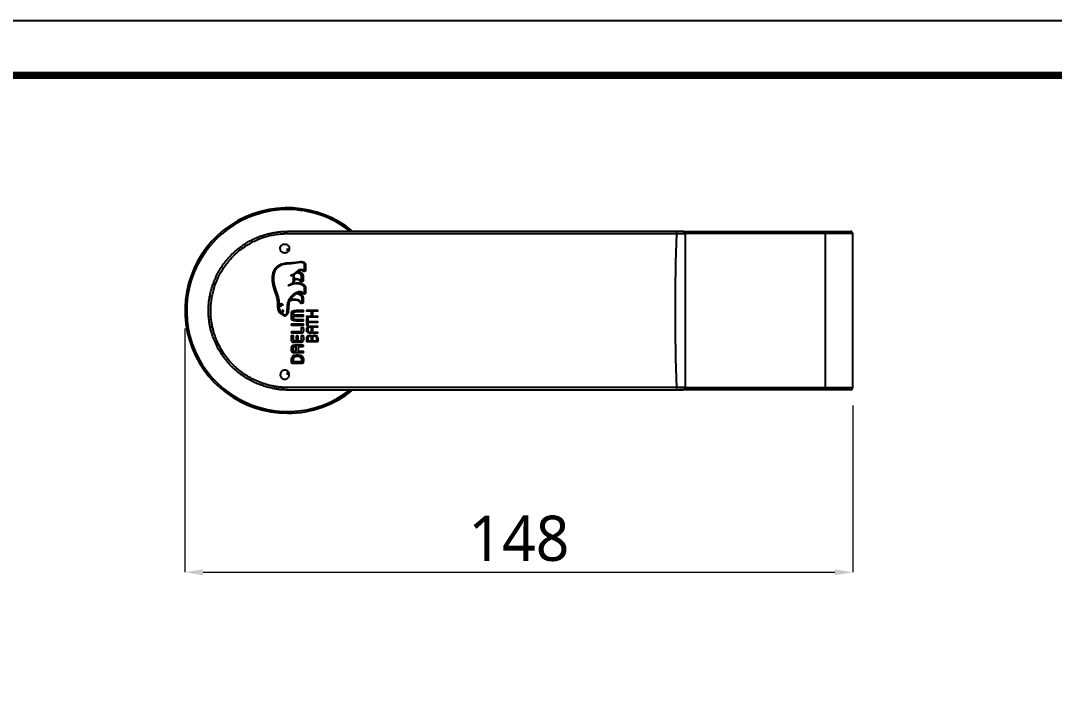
# Model space of a CAD drawing. Extents: x 77 to 788, y 36 to 557.
# Drawn here: x 194.9 to 423.5, y 408.8 to 557.3 of the extents above; entities that cross this region are included whole.
import ezdxf

# ---------------------------------------------------------------- set-up
doc = ezdxf.new("R2010")
doc.units = 0
doc.header["$LTSCALE"] = 10
doc.header["$MEASUREMENT"] = 0
doc.header["$PDMODE"] = 3
doc.header["$PDSIZE"] = -10
doc.layers.get('0').update_dxf_attribs({"linetype": 'CONTINUOUS'})
doc.layers.get('DEFPOINTS').update_dxf_attribs({"linetype": 'CONTINUOUS'})
doc.layers.add('DEF_LAYER_ASSEM_MEMBER', color=7, linetype='CONTINUOUS')
doc.layers.add('DEF_LAYER_SYMBOL', color=7, linetype='CONTINUOUS')
doc.styles.add('Daelim Dimension', font='NanumGothic.ttf')
doc.dimstyles.new('DEFAULT', dxfattribs={"dimscale": 2, "dimtxt": 2, "dimasz": 2, "dimexe": 0, "dimexo": 2, "dimgap": 1, "dimtad": 1, "dimdec": 0, "dimzin": 9, "dimdsep": 46, "dimtxsty": 'Daelim Dimension', "dimcen": 0.5, "dimclrd": 5, "dimclre": 5, "dimclrt": 256, "dimadec": 1, "dimazin": 0, "dimtfac": 1, "dimtdec": 0, "dimtix": 1, "dimtmove": 0, "dimatfit": 3, "dimfxl": 0, "dimtolj": 1, "dimtzin": 1, "dimlwd": 9, "dimlwe": 9, "dimarcsym": 0})

# ---------------------------------------------------------------- blocks, each defined once
blk = doc.blocks.new('SYMBOL_0_BL26', base_point=(114.7, 356.39))
at = {"layer": 'DEF_LAYER_SYMBOL', "color": 7, "linetype": 'Continuous'}
for points, knots in [([(115.9, 367.65), (115.9, 367.65), (114.31, 367.47), (114.31, 367.47), (113.85, 367.4), (113.6, 367.39), (113.36, 367.38), (113.36, 367.38), (112.73, 367.34), (112.73, 367.34), (111.88, 367.24), (111.19, 366.96), (110.68, 366.51), (109.59, 365.54), (109.58, 364.02), (109.76, 362.91), (109.87, 362.24), (110.09, 361.59), (110.31, 360.96), (110.49, 360.44), (110.67, 359.9), (110.79, 359.35), (110.87, 358.97), (110.87, 358.5), (110.87, 358.08), (110.87, 358.08), (110.88, 357.68), (110.88, 357.68), (110.9, 356.89), (111.17, 356.35), (111.69, 356.08), (111.69, 356.08), (111.71, 356.07), (111.71, 356.07), (111.79, 356.03), (111.85, 355.97), (111.92, 355.9), (111.99, 355.83), (112.06, 355.76), (112.15, 355.7), (112.33, 355.6), (112.51, 355.59), (112.67, 355.68), (112.99, 355.85), (113.16, 356.32), (113.18, 356.61), (113.18, 356.61), (113.21, 357.03), (113.21, 357.03), (113.23, 357.48), (113.26, 358.04), (113.32, 358.37), (113.36, 358.58), (113.43, 358.78), (113.51, 358.97), (113.53, 358.98), (114.15, 359.15), (114.82, 359.12), (115.44, 359.08), (115.66, 358.82), (115.81, 358.62), (115.82, 358.62), (115.97, 358.43), (116.15, 358.41), (116.25, 358.4), (116.34, 358.43), (116.4, 358.49), (116.47, 358.56), (116.5, 358.65), (116.5, 358.78), (116.5, 358.78), (116.5, 359.64), (116.5, 359.64), (116.5, 360.33), (115.69, 360.63), (115.12, 360.71), (115.53, 360.91), (115.99, 360.91), (116.28, 360.64), (116.28, 360.64), (116.49, 360.42), (116.69, 360.44), (116.91, 360.46), (116.99, 360.64), (116.99, 360.78), (116.99, 360.78), (116.99, 362), (116.99, 362), (116.99, 362.22), (116.89, 362.39), (116.71, 362.5), (115.89, 362.99), (115.08, 363.02), (114.46, 362.91), (114.49, 363.06), (114.53, 363.31), (114.56, 363.61), (114.65, 363.63), (114.84, 363.66), (114.84, 363.66), (114.91, 363.67), (114.98, 363.67), (115.04, 363.67), (115.51, 363.67), (115.72, 363.46), (115.83, 363.34), (115.83, 363.34), (115.99, 363.18), (116.13, 363.16), (116.13, 363.16), (116.27, 363.13), (116.4, 363.25), (116.47, 363.32), (116.5, 363.42), (116.5, 363.57), (116.5, 363.57), (116.5, 364.51), (116.5, 364.51), (116.5, 365.12), (115.76, 365.3), (115.38, 365.36), (115.51, 365.47), (115.68, 365.59), (115.83, 365.66), (115.94, 365.71), (116.05, 365.72), (116.17, 365.69), (116.37, 365.63), (116.51, 365.37), (116.75, 365.43), (116.93, 365.47), (116.99, 365.62), (116.99, 365.78), (116.99, 365.78), (116.99, 366.99), (116.99, 366.99), (116.99, 367), (116.99, 367.25), (116.79, 367.44), (116.59, 367.62), (116.3, 367.69), (115.9, 367.65)], [0, 0, 0, 0, 1, 1, 1, 2, 2, 2, 3, 3, 3, 4, 4, 4, 5, 5, 5, 6, 6, 6, 7, 7, 7, 8, 8, 8, 9, 9, 9, 10, 10, 10, 11, 11, 11, 12, 12, 12, 13, 13, 13, 14, 14, 14, 15, 15, 15, 16, 16, 16, 17, 17, 17, 18, 18, 18, 19, 19, 19, 20, 20, 20, 21, 21, 21, 22, 22, 22, 23, 23, 23, 24, 24, 24, 25, 25, 25, 26, 26, 26, 27, 27, 27, 28, 28, 28, 29, 29, 29, 30, 30, 30, 31, 31, 31, 32, 32, 32, 33, 33, 33, 34, 34, 34, 35, 35, 35, 36, 36, 36, 37, 37, 37, 38, 38, 38, 39, 39, 39, 40, 40, 40, 41, 41, 41, 42, 42, 42, 43, 43, 43, 44, 44, 44, 45, 45, 45, 46, 46, 46, 47, 47, 47, 47]), ([(116.63, 367.27), (116.76, 367.15), (116.76, 367), (116.76, 367), (116.76, 367), (116.76, 365.8), (116.76, 365.8), (116.76, 365.73), (116.73, 365.67), (116.64, 365.67), (116.52, 365.67), (116.42, 365.84), (116.26, 365.89), (116.08, 365.96), (115.9, 365.95), (115.73, 365.88), (115.43, 365.74), (115.2, 365.52), (114.97, 365.32), (114.64, 365.03), (114.33, 364.72), (113.89, 364.7), (113.82, 364.69), (113.76, 364.67), (113.76, 364.6), (113.77, 364.54), (113.82, 364.5), (113.9, 364.5), (114.08, 364.51), (114.23, 364.56), (114.37, 364.62), (114.4, 363.83), (114.25, 363.04), (114.21, 362.86), (113.65, 362.72), (113.28, 362.49), (113.28, 362.49), (113.22, 362.46), (113.2, 362.4), (113.23, 362.35), (113.26, 362.31), (113.32, 362.3), (113.38, 362.33), (113.39, 362.34), (114.98, 363.27), (116.59, 362.3), (116.71, 362.23), (116.76, 362.13), (116.76, 362), (116.76, 362), (116.76, 360.79), (116.76, 360.79), (116.76, 360.74), (116.73, 360.66), (116.64, 360.66), (116.56, 360.66), (116.43, 360.78), (116.43, 360.78), (115.89, 361.27), (115.04, 361.02), (114.48, 360.55), (113.94, 360.1), (113.26, 359.36), (113.09, 358.41), (113.03, 358.07), (113, 357.5), (112.97, 357.04), (112.97, 357.04), (112.95, 356.62), (112.95, 356.62), (112.93, 356.39), (112.79, 356.01), (112.56, 355.89), (112.47, 355.84), (112.38, 355.84), (112.27, 355.91), (112.2, 355.95), (112.14, 356.01), (112.08, 356.07), (112, 356.14), (111.93, 356.22), (111.83, 356.28), (111.83, 356.28), (111.8, 356.29), (111.8, 356.29), (111.36, 356.52), (111.13, 356.99), (111.11, 357.68), (111.11, 357.68), (111.11, 358.08), (111.11, 358.08), (111.1, 358.51), (111.1, 359), (111.02, 359.4), (110.9, 359.96), (110.71, 360.51), (110.53, 361.04), (110.32, 361.66), (110.1, 362.3), (109.99, 362.95), (109.82, 364), (109.82, 365.44), (110.84, 366.34), (111.31, 366.76), (111.95, 367.01), (112.76, 367.1), (112.76, 367.1), (113.37, 367.15), (113.37, 367.15), (113.62, 367.16), (113.87, 367.17), (114.34, 367.23), (114.34, 367.23), (115.92, 367.42), (115.92, 367.42), (116.25, 367.45), (116.48, 367.4), (116.63, 367.27)], [0, 0, 0, 0, 1, 1, 1, 2, 2, 2, 3, 3, 3, 4, 4, 4, 5, 5, 5, 6, 6, 6, 7, 7, 7, 8, 8, 8, 9, 9, 9, 10, 10, 10, 11, 11, 11, 12, 12, 12, 13, 13, 13, 14, 14, 14, 15, 15, 15, 16, 16, 16, 17, 17, 17, 18, 18, 18, 19, 19, 19, 20, 20, 20, 21, 21, 21, 22, 22, 22, 23, 23, 23, 24, 24, 24, 25, 25, 25, 26, 26, 26, 27, 27, 27, 28, 28, 28, 29, 29, 29, 30, 30, 30, 31, 31, 31, 32, 32, 32, 33, 33, 33, 34, 34, 34, 35, 35, 35, 36, 36, 36, 37, 37, 37, 38, 38, 38, 39, 39, 39, 39]), ([(116.13, 364.51), (116.13, 364.51), (116.13, 363.54), (116.13, 363.54), (116.13, 363.47), (116.07, 363.41), (116, 363.41), (115.92, 363.41), (115.84, 363.49), (115.83, 363.49), (115.64, 363.7), (115.38, 363.89), (114.89, 363.89), (114.82, 363.89), (114.75, 363.89), (114.66, 363.88), (114.66, 363.88), (114.52, 363.86), (114.43, 363.84), (114.45, 364.11), (114.46, 364.44), (114.44, 364.73), (114.61, 364.84), (114.83, 365.02), (114.99, 365.17), (114.99, 365.16), (114.99, 365.16), (114.99, 365.16), (115, 365.16), (116.13, 365.09), (116.13, 364.51)], [0, 0, 0, 0, 1, 1, 1, 2, 2, 2, 3, 3, 3, 4, 4, 4, 5, 5, 5, 6, 6, 6, 7, 7, 7, 8, 8, 8, 9, 9, 9, 10, 10, 10, 10]), ([(114.87, 360.55), (115.2, 360.51), (116.29, 360.32), (116.29, 359.64), (116.29, 359.64), (116.29, 358.78), (116.29, 358.78), (116.29, 358.72), (116.23, 358.64), (116.15, 358.64), (116.07, 358.64), (115.99, 358.75), (115.98, 358.76), (115.81, 358.97), (115.55, 359.3), (114.84, 359.34), (114.35, 359.36), (113.9, 359.29), (113.65, 359.23), (113.65, 359.23), (114.08, 359.99), (114.87, 360.55)], [0, 0, 0, 0, 1, 1, 1, 2, 2, 2, 3, 3, 3, 4, 4, 4, 5, 5, 5, 6, 6, 6, 7, 7, 7, 7]), ([(111.47, 357.77), (111.5, 357.74), (111.55, 357.74), (111.58, 357.77), (111.6, 357.79), (111.59, 357.84), (111.56, 357.87), (111.55, 357.88), (111.38, 358.03), (111.47, 358.15), (111.5, 358.2), (111.55, 358.22), (111.61, 358.21), (111.7, 358.2), (111.81, 358.11), (111.85, 358.06), (111.87, 358.02), (111.91, 358), (111.95, 358.02), (111.98, 358.03), (111.99, 358.08), (111.97, 358.11), (111.93, 358.22), (111.76, 358.35), (111.6, 358.37), (111.49, 358.38), (111.4, 358.33), (111.34, 358.24), (111.21, 358.06), (111.39, 357.84), (111.47, 357.77)], [0, 0, 0, 0, 1, 1, 1, 2, 2, 2, 3, 3, 3, 4, 4, 4, 5, 5, 5, 6, 6, 6, 7, 7, 7, 8, 8, 8, 9, 9, 9, 10, 10, 10, 10]), ([(111.92, 356.54), (111.92, 356.54), (111.84, 356.72), (111.93, 356.94), (111.93, 356.94), (111.94, 356.96), (111.99, 356.93), (112.13, 356.82), (112.16, 356.72), (112.16, 356.72), (112.16, 356.72), (112.19, 356.64), (112.14, 356.6), (112.04, 356.51), (111.98, 356.51), (111.98, 356.51), (111.98, 356.51), (111.93, 356.5), (111.92, 356.54)], [0, 0, 0, 0, 1, 1, 1, 2, 2, 2, 3, 3, 3, 4, 4, 4, 5, 5, 5, 6, 6, 6, 6]), ([(116.5, 356.62), (116.5, 356.62), (116.5, 356.82), (116.5, 356.82), (116.5, 356.89), (116.44, 356.93), (116.39, 356.93), (116.39, 356.93), (114.93, 356.93), (114.93, 356.93), (114.05, 356.93), (113.9, 356.64), (113.9, 355.69), (113.9, 354.75), (114.05, 354.46), (114.93, 354.46), (114.93, 354.46), (116.39, 354.46), (116.39, 354.46), (116.45, 354.46), (116.5, 354.51), (116.5, 354.57), (116.5, 354.57), (116.5, 354.76), (116.5, 354.76), (116.5, 354.83), (116.44, 354.87), (116.39, 354.87), (116.39, 354.87), (114.97, 354.87), (114.97, 354.87), (114.34, 354.87), (114.28, 354.96), (114.28, 355.49), (114.32, 355.49), (116.39, 355.49), (116.39, 355.49), (116.46, 355.49), (116.5, 355.53), (116.5, 355.6), (116.5, 355.6), (116.5, 355.79), (116.5, 355.79), (116.5, 355.86), (116.44, 355.9), (116.39, 355.9), (116.39, 355.9), (114.32, 355.9), (114.28, 355.9), (114.28, 356.15), (114.31, 356.3), (114.4, 356.39), (114.5, 356.49), (114.68, 356.51), (114.97, 356.51), (114.97, 356.51), (116.39, 356.51), (116.39, 356.51), (116.45, 356.51), (116.5, 356.56), (116.5, 356.62)], [0, 0, 0, 0, 1, 1, 1, 2, 2, 2, 3, 3, 3, 4, 4, 4, 5, 5, 5, 6, 6, 6, 7, 7, 7, 8, 8, 8, 9, 9, 9, 10, 10, 10, 11, 11, 11, 12, 12, 12, 13, 13, 13, 14, 14, 14, 15, 15, 15, 16, 16, 16, 17, 17, 17, 18, 18, 18, 19, 19, 19, 20, 20, 20, 20]), ([(117.31, 356.9), (117.31, 356.9), (117.31, 356.74), (117.31, 356.74), (117.31, 356.73), (117.32, 356.72), (117.33, 356.72), (117.33, 356.72), (118.36, 356.72), (118.36, 356.72), (118.36, 356.72), (118.36, 355.57), (118.36, 355.57), (118.36, 355.57), (117.33, 355.57), (117.33, 355.57), (117.32, 355.57), (117.31, 355.56), (117.31, 355.55), (117.31, 355.55), (117.31, 355.38), (117.31, 355.38), (117.31, 355.37), (117.32, 355.36), (117.33, 355.36), (117.33, 355.36), (119.65, 355.36), (119.65, 355.36), (119.67, 355.36), (119.68, 355.37), (119.68, 355.38), (119.68, 355.38), (119.68, 355.55), (119.68, 355.55), (119.68, 355.56), (119.67, 355.57), (119.65, 355.57), (119.65, 355.57), (118.55, 355.57), (118.55, 355.57), (118.55, 355.57), (118.55, 356.72), (118.55, 356.72), (118.55, 356.72), (119.65, 356.72), (119.65, 356.72), (119.67, 356.72), (119.68, 356.73), (119.68, 356.74), (119.68, 356.74), (119.68, 356.9), (119.68, 356.9), (119.68, 356.92), (119.67, 356.93), (119.65, 356.93), (119.65, 356.93), (117.33, 356.93), (117.33, 356.93), (117.32, 356.93), (117.31, 356.92), (117.31, 356.9)], [0, 0, 0, 0, 1, 1, 1, 2, 2, 2, 3, 3, 3, 4, 4, 4, 5, 5, 5, 6, 6, 6, 7, 7, 7, 8, 8, 8, 9, 9, 9, 10, 10, 10, 11, 11, 11, 12, 12, 12, 13, 13, 13, 14, 14, 14, 15, 15, 15, 16, 16, 16, 17, 17, 17, 18, 18, 18, 19, 19, 19, 20, 20, 20, 20]), ([(117.31, 355.07), (117.31, 355.07), (117.31, 353.57), (117.31, 353.57), (117.31, 353.55), (117.32, 353.54), (117.33, 353.54), (117.33, 353.54), (117.47, 353.54), (117.47, 353.54), (117.48, 353.54), (117.48, 353.54), (117.48, 353.54), (117.48, 353.55), (117.48, 353.55), (117.48, 353.57), (117.48, 353.57), (117.48, 354.21), (117.48, 354.21), (117.48, 354.21), (119.65, 354.21), (119.65, 354.21), (119.67, 354.21), (119.68, 354.22), (119.68, 354.23), (119.68, 354.23), (119.68, 354.41), (119.68, 354.41), (119.68, 354.42), (119.67, 354.43), (119.65, 354.43), (119.65, 354.43), (117.48, 354.43), (117.48, 354.43), (117.48, 354.43), (117.48, 355.07), (117.48, 355.07), (117.48, 355.1), (117.48, 355.09), (117.47, 355.09), (117.47, 355.09), (117.33, 355.09), (117.33, 355.09), (117.31, 355.09), (117.31, 355.09), (117.31, 355.07)], [0, 0, 0, 0, 1, 1, 1, 2, 2, 2, 3, 3, 3, 4, 4, 4, 5, 5, 5, 6, 6, 6, 7, 7, 7, 8, 8, 8, 9, 9, 9, 10, 10, 10, 11, 11, 11, 12, 12, 12, 13, 13, 13, 14, 14, 14, 15, 15, 15, 15]), ([(113.91, 353.61), (113.91, 353.54), (113.97, 353.5), (114.02, 353.5), (114.02, 353.5), (116.39, 353.5), (116.39, 353.5), (116.45, 353.5), (116.5, 353.55), (116.5, 353.61), (116.5, 353.61), (116.5, 353.8), (116.5, 353.8), (116.5, 353.87), (116.44, 353.91), (116.39, 353.91), (116.39, 353.91), (114.02, 353.91), (114.02, 353.91), (113.96, 353.91), (113.91, 353.86), (113.91, 353.8), (113.91, 353.8), (113.91, 353.61), (113.91, 353.61)], [0, 0, 0, 0, 1, 1, 1, 2, 2, 2, 3, 3, 3, 4, 4, 4, 5, 5, 5, 6, 6, 6, 7, 7, 7, 8, 8, 8, 8]), ([(116.5, 353.01), (116.5, 353.01), (116.49, 353.07), (116.49, 353.07), (116.49, 353.07), (116.48, 353.09), (116.48, 353.09), (116.48, 353.09), (116.15, 353.09), (116.15, 353.09), (116.15, 353.09), (116.15, 352.57), (116.15, 352.57), (116.15, 352.22), (116.02, 352.22), (115.89, 352.22), (115.89, 352.22), (114.02, 352.22), (114.02, 352.22), (113.96, 352.22), (113.91, 352.16), (113.91, 352.1), (113.91, 352.1), (113.91, 351.92), (113.91, 351.92), (113.91, 351.86), (113.96, 351.8), (114.02, 351.8), (114.02, 351.8), (115.85, 351.8), (115.85, 351.8), (116.39, 351.8), (116.5, 352.13), (116.52, 352.45), (116.52, 352.45), (116.52, 352.76), (116.52, 352.76), (116.52, 352.87), (116.51, 352.92), (116.5, 352.97), (116.5, 352.97), (116.5, 353.01), (116.5, 353.01)], [0, 0, 0, 0, 1, 1, 1, 2, 2, 2, 3, 3, 3, 4, 4, 4, 5, 5, 5, 6, 6, 6, 7, 7, 7, 8, 8, 8, 9, 9, 9, 10, 10, 10, 11, 11, 11, 12, 12, 12, 13, 13, 13, 14, 14, 14, 14]), ([(117.29, 352.69), (117.29, 352.69), (117.29, 352.52), (117.29, 352.52), (117.28, 352.29), (117.33, 352.12), (117.43, 352.02), (117.52, 351.91), (117.68, 351.85), (117.93, 351.85), (117.93, 351.85), (119.65, 351.85), (119.65, 351.85), (119.66, 351.85), (119.67, 351.86), (119.67, 351.86), (119.68, 351.86), (119.68, 351.87), (119.68, 351.87), (119.68, 351.87), (119.68, 352.05), (119.68, 352.05), (119.68, 352.06), (119.67, 352.07), (119.65, 352.07), (119.65, 352.07), (118.55, 352.07), (118.55, 352.07), (118.55, 352.07), (118.55, 353.14), (118.55, 353.14), (118.55, 353.14), (119.65, 353.14), (119.65, 353.14), (119.67, 353.14), (119.68, 353.15), (119.68, 353.16), (119.68, 353.16), (119.68, 353.34), (119.68, 353.34), (119.68, 353.34), (119.68, 353.34), (119.67, 353.35), (119.67, 353.35), (119.66, 353.36), (119.65, 353.36), (119.65, 353.36), (117.93, 353.36), (117.93, 353.36), (117.68, 353.36), (117.52, 353.3), (117.43, 353.19), (117.33, 353.09), (117.28, 352.92), (117.29, 352.69)], [0, 0, 0, 0, 1, 1, 1, 2, 2, 2, 3, 3, 3, 4, 4, 4, 5, 5, 5, 6, 6, 6, 7, 7, 7, 8, 8, 8, 9, 9, 9, 10, 10, 10, 11, 11, 11, 12, 12, 12, 13, 13, 13, 14, 14, 14, 15, 15, 15, 16, 16, 16, 17, 17, 17, 18, 18, 18, 18]), ([(118.36, 353.14), (118.36, 353.14), (118.36, 352.07), (118.36, 352.07), (118.36, 352.07), (117.94, 352.07), (117.94, 352.07), (117.76, 352.07), (117.64, 352.09), (117.57, 352.17), (117.49, 352.25), (117.48, 352.37), (117.48, 352.52), (117.48, 352.52), (117.48, 352.69), (117.48, 352.69), (117.48, 352.84), (117.49, 352.96), (117.57, 353.04), (117.64, 353.11), (117.76, 353.14), (117.94, 353.14), (117.94, 353.14), (118.36, 353.14), (118.36, 353.14)], [0, 0, 0, 0, 1, 1, 1, 2, 2, 2, 3, 3, 3, 4, 4, 4, 5, 5, 5, 6, 6, 6, 7, 7, 7, 8, 8, 8, 8]), ([(116.51, 351.29), (116.51, 351.29), (116.5, 351.31), (116.5, 351.31), (116.5, 351.31), (116.15, 351.31), (116.15, 351.31), (116.15, 351.31), (116.15, 350.55), (116.15, 350.55), (116.15, 350.17), (116.05, 350.17), (115.85, 350.17), (115.85, 350.17), (115.37, 350.17), (115.33, 350.17), (115.33, 350.21), (115.33, 351.19), (115.33, 351.19), (115.33, 351.25), (115.29, 351.31), (115.22, 351.31), (115.22, 351.31), (115.09, 351.31), (115.09, 351.31), (115.03, 351.31), (114.98, 351.25), (114.98, 351.19), (114.98, 351.19), (114.98, 350.21), (114.98, 350.17), (114.94, 350.17), (114.56, 350.17), (114.56, 350.17), (114.36, 350.17), (114.26, 350.17), (114.26, 350.55), (114.26, 350.55), (114.26, 351.31), (114.26, 351.31), (114.26, 351.31), (113.91, 351.31), (113.91, 351.31), (113.91, 351.31), (113.91, 351.23), (113.91, 351.23), (113.89, 351.08), (113.89, 350.73), (113.89, 350.55), (113.89, 350.01), (114.11, 349.75), (114.56, 349.75), (114.56, 349.75), (115.85, 349.75), (115.85, 349.75), (116.29, 349.75), (116.5, 349.99), (116.52, 350.48), (116.52, 350.48), (116.52, 350.9), (116.52, 350.9), (116.52, 351.04), (116.52, 351.16), (116.51, 351.23), (116.51, 351.23), (116.51, 351.29), (116.51, 351.29)], [0, 0, 0, 0, 1, 1, 1, 2, 2, 2, 3, 3, 3, 4, 4, 4, 5, 5, 5, 6, 6, 6, 7, 7, 7, 8, 8, 8, 9, 9, 9, 10, 10, 10, 11, 11, 11, 12, 12, 12, 13, 13, 13, 14, 14, 14, 15, 15, 15, 16, 16, 16, 17, 17, 17, 18, 18, 18, 19, 19, 19, 20, 20, 20, 21, 21, 21, 22, 22, 22, 22]), ([(118.5, 351.08), (118.5, 351.08), (118.45, 350.97), (118.45, 350.97), (118.45, 350.97), (118.41, 351.08), (118.41, 351.08), (118.33, 351.29), (118.16, 351.4), (117.94, 351.4), (117.94, 351.4), (117.88, 351.4), (117.88, 351.4), (117.64, 351.4), (117.5, 351.3), (117.41, 351.14), (117.32, 350.97), (117.28, 350.74), (117.28, 350.48), (117.28, 350.26), (117.3, 350.06), (117.31, 349.96), (117.32, 349.93), (117.33, 349.91), (117.34, 349.9), (117.34, 349.9), (117.36, 349.89), (117.39, 349.89), (117.39, 349.89), (119.59, 349.89), (119.59, 349.89), (119.63, 349.89), (119.64, 349.9), (119.65, 349.9), (119.66, 349.91), (119.67, 349.93), (119.67, 349.96), (119.69, 350.08), (119.7, 350.28), (119.7, 350.49), (119.7, 350.75), (119.66, 350.98), (119.57, 351.15), (119.47, 351.31), (119.31, 351.41), (119.04, 351.42), (119.04, 351.42), (118.99, 351.42), (118.99, 351.42), (118.75, 351.41), (118.57, 351.29), (118.5, 351.08)], [0, 0, 0, 0, 1, 1, 1, 2, 2, 2, 3, 3, 3, 4, 4, 4, 5, 5, 5, 6, 6, 6, 7, 7, 7, 8, 8, 8, 9, 9, 9, 10, 10, 10, 11, 11, 11, 12, 12, 12, 13, 13, 13, 14, 14, 14, 15, 15, 15, 16, 16, 16, 17, 17, 17, 17]), ([(117.49, 350.11), (117.49, 350.11), (117.49, 350.15), (117.49, 350.15), (117.49, 350.24), (117.48, 350.36), (117.48, 350.48), (117.48, 350.68), (117.49, 350.85), (117.56, 350.98), (117.62, 351.11), (117.73, 351.19), (117.9, 351.19), (117.9, 351.19), (117.92, 351.19), (117.92, 351.19), (118.02, 351.19), (118.14, 351.16), (118.22, 351.07), (118.3, 350.99), (118.35, 350.86), (118.35, 350.66), (118.35, 350.66), (118.35, 350.11), (118.35, 350.11), (118.35, 350.11), (117.49, 350.11), (117.49, 350.11)], [0, 0, 0, 0, 1, 1, 1, 2, 2, 2, 3, 3, 3, 4, 4, 4, 5, 5, 5, 6, 6, 6, 7, 7, 7, 8, 8, 8, 9, 9, 9, 9]), ([(119.02, 351.2), (119.21, 351.2), (119.34, 351.13), (119.41, 351), (119.49, 350.87), (119.51, 350.7), (119.51, 350.49), (119.51, 350.38), (119.5, 350.26), (119.5, 350.15), (119.5, 350.15), (119.49, 350.11), (119.49, 350.11), (119.49, 350.11), (118.55, 350.11), (118.55, 350.11), (118.55, 350.11), (118.55, 350.66), (118.55, 350.66), (118.55, 350.86), (118.6, 351), (118.69, 351.08), (118.78, 351.17), (118.9, 351.2), (119.01, 351.2), (119.01, 351.2), (119.02, 351.2), (119.02, 351.2)], [0, 0, 0, 0, 1, 1, 1, 2, 2, 2, 3, 3, 3, 4, 4, 4, 5, 5, 5, 6, 6, 6, 7, 7, 7, 8, 8, 8, 9, 9, 9, 9]), ([(116.5, 348.94), (116.5, 348.94), (116.5, 349.13), (116.5, 349.13), (116.5, 349.2), (116.44, 349.24), (116.39, 349.24), (116.39, 349.24), (114.63, 349.24), (114.63, 349.24), (114.12, 349.24), (113.89, 349), (113.89, 348.45), (113.89, 348.45), (113.89, 348.24), (113.89, 348.24), (113.89, 347.69), (114.12, 347.45), (114.63, 347.45), (114.63, 347.45), (116.39, 347.45), (116.39, 347.45), (116.45, 347.45), (116.5, 347.5), (116.5, 347.56), (116.5, 347.56), (116.5, 347.75), (116.5, 347.75), (116.5, 347.82), (116.44, 347.86), (116.39, 347.86), (116.39, 347.86), (115.38, 347.86), (115.34, 347.86), (115.34, 347.86), (115.34, 348.83), (115.34, 348.83), (115.38, 348.83), (116.39, 348.83), (116.39, 348.83), (116.45, 348.83), (116.5, 348.88), (116.5, 348.94)], [0, 0, 0, 0, 1, 1, 1, 2, 2, 2, 3, 3, 3, 4, 4, 4, 5, 5, 5, 6, 6, 6, 7, 7, 7, 8, 8, 8, 9, 9, 9, 10, 10, 10, 11, 11, 11, 12, 12, 12, 13, 13, 13, 14, 14, 14, 14]), ([(114.97, 347.86), (114.94, 347.86), (114.63, 347.86), (114.63, 347.86), (114.3, 347.86), (114.25, 347.96), (114.25, 348.24), (114.25, 348.24), (114.25, 348.45), (114.25, 348.45), (114.25, 348.74), (114.3, 348.83), (114.63, 348.83), (114.63, 348.83), (114.94, 348.83), (114.97, 348.83), (114.97, 348.83), (114.97, 347.86), (114.97, 347.86)], [0, 0, 0, 0, 1, 1, 1, 2, 2, 2, 3, 3, 3, 4, 4, 4, 5, 5, 5, 6, 6, 6, 6]), ([(115.43, 347.05), (115.43, 347.05), (114.98, 347.05), (114.98, 347.05), (114.26, 347.05), (113.89, 346.67), (113.89, 345.95), (113.89, 345.69), (113.9, 345.36), (113.92, 345.25), (113.93, 345.18), (113.98, 345.13), (114.05, 345.13), (114.05, 345.13), (116.36, 345.13), (116.36, 345.13), (116.43, 345.13), (116.48, 345.18), (116.5, 345.25), (116.51, 345.32), (116.52, 345.52), (116.52, 345.72), (116.52, 345.72), (116.52, 346.05), (116.52, 346.05), (116.49, 346.71), (116.11, 347.05), (115.43, 347.05)], [0, 0, 0, 0, 1, 1, 1, 2, 2, 2, 3, 3, 3, 4, 4, 4, 5, 5, 5, 6, 6, 6, 7, 7, 7, 8, 8, 8, 9, 9, 9, 9]), ([(115.43, 346.64), (115.93, 346.64), (116.17, 346.42), (116.17, 345.95), (116.17, 345.95), (116.16, 345.63), (116.16, 345.55), (116.16, 345.55), (114.26, 345.55), (114.26, 345.55), (114.25, 345.71), (114.24, 345.95), (114.24, 345.95), (114.24, 346.43), (114.47, 346.64), (114.98, 346.64), (114.98, 346.64), (115.43, 346.64), (115.43, 346.64)], [0, 0, 0, 0, 1, 1, 1, 2, 2, 2, 3, 3, 3, 4, 4, 4, 5, 5, 5, 6, 6, 6, 6])]:
    blk.add_open_spline(points, degree=3, knots=knots, dxfattribs=at)
blk = doc.blocks.new('*D46')
at = {"color": 5, "lineweight": 9, "ltscale": 0.5}
for p, q in [((231.23, 489.23), (231.23, 435.38)), ((378.93, 472.23), (378.93, 435.38)), ((235.23, 435.38), (374.93, 435.38))]:
    blk.add_line(p, q, dxfattribs=at)
at = {"color": 5, "ltscale": 0.5}
for points in [[(235.23, 436.04), (235.23, 434.71), (231.23, 435.38)], [(374.93, 436.04), (374.93, 434.71), (378.93, 435.38)]]:
    blk.add_solid(points, dxfattribs=at)
at = {"layer": 'DEFPOINTS', "color": 0, "ltscale": 0.5}
for p in [(231.23, 493.23), (378.93, 476.23), (378.93, 435.38)]:
    blk.add_point(p, dxfattribs=at)
at = {"color": 7, "lineweight": -3, "ltscale": 0.5, "insert": (305.08, 442.82), "char_height": 10, "attachment_point": 5, "style": 'Daelim Dimension'}
blk.add_mtext('\\A1;148', dxfattribs=at)

msp = doc.modelspace()

# ---------------------------------------------------------------- linework, layer by layer
at = {"color": 7, "linetype": 'Continuous', "lineweight": 25}
for p, q in [((339.91, 510.73), (253.93, 510.73)), ((253.93, 510.24), (339.91, 510.24)), ((341.43, 510.73), (372.93, 510.73)), ((341.61, 510.69), (341.53, 510.7)), ((341.93, 476.23), (341.93, 510.23)), ((372.93, 510.23), (372.93, 510.73)), ((372.93, 510.73), (378.43, 510.73)), ((372.93, 476.23), (372.93, 510.23)), ((378.93, 476.23), (378.93, 510.23)), ((339.91, 476.21), (253.93, 476.21)), ((253.93, 475.73), (339.91, 475.73)), ((372.93, 475.73), (341.5, 475.73)), ((372.93, 475.73), (372.93, 476.23)), ((378.43, 475.73), (372.93, 475.73))]:
    msp.add_line(p, q, dxfattribs=at)
at = {"color": 8, "linetype": 'Continuous', "lineweight": 25}
for p, q in [((372.93, 510.23), (341.93, 510.23)), ((378.93, 510.23), (372.93, 510.23)), ((341.93, 476.23), (372.93, 476.23)), ((372.93, 476.23), (378.93, 476.23))]:
    msp.add_line(p, q, dxfattribs=at)
at = {"color": 7, "lineweight": -3, "ltscale": 0.5}
msp.add_lwpolyline([(77.17, 36.41), (788.06, 36.41), (788.06, 557.3), (77.17, 557.3)], close=True, dxfattribs=at)
at = {"color": 5, "linetype": 'ByBlock', "lineweight": -3, "const_width": 1.64}
msp.add_lwpolyline([(88.6, 58.72), (776.56, 58.72), (776.56, 545.2), (88.6, 545.2)], close=True, dxfattribs=at)
at = {"color": 7, "linetype": 'Continuous', "lineweight": 25}
for centre, radius, start, end in [((253.93, 493.23), 22.7, 50.437, 270), ((378.43, 510.23), 0.5, 0, 90), ((253.93, 493.23), 17.5, 258.8278, 270), ((253.93, 493.23), 22.7, 270, 309.563), ((378.43, 476.23), 0.5, 270, 0)]:
    msp.add_arc(centre, radius, start, end, dxfattribs=at)
at = {"color": 8, "linetype": 'Continuous', "lineweight": 25}
for start, end in [(90, 308.3595), (51.6405, 90)]:
    msp.add_arc((253.93, 493.23), 22.32, start, end, dxfattribs=at)
at = {"color": 7, "linetype": 'Continuous', "lineweight": 25}
for points, knots in [([(236.43, 493.23), (236.43, 493.37), (236.43, 493.65), (236.45, 494.09), (236.48, 494.54), (236.52, 495), (236.57, 495.47), (236.64, 495.95), (236.72, 496.45), (236.83, 496.95), (236.95, 497.46), (237.08, 497.98), (237.24, 498.51), (237.42, 499.05), (237.62, 499.59), (237.85, 500.14), (238.1, 500.69), (238.37, 501.25), (238.67, 501.8), (238.99, 502.36), (239.35, 502.91), (239.73, 503.46), (240.14, 504.01), (240.58, 504.55), (241.05, 505.08), (241.68, 505.75), (242.5, 506.5), (243.5, 507.3), (244.52, 508), (245.55, 508.61), (246.58, 509.12), (247.59, 509.55), (248.59, 509.9), (249.56, 510.18), (250.51, 510.4), (251.42, 510.55), (252.29, 510.66), (253.12, 510.72), (253.66, 510.72), (253.93, 510.73)], [0, 0, 0, 0, 0.0153729, 0.0312199, 0.0475408, 0.0643359, 0.081605, 0.0993481, 0.1175654, 0.1362568, 0.1554223, 0.1750618, 0.1951756, 0.2157634, 0.2368254, 0.2583615, 0.2803717, 0.3028561, 0.3258147, 0.3492474, 0.3731542, 0.3975353, 0.4223904, 0.4477198, 0.4735233, 0.4998009, 0.5480404, 0.5946529, 0.6396383, 0.6829967, 0.7247279, 0.764832, 0.8033089, 0.8401587, 0.8753812, 0.9089766, 0.9409448, 0.971286, 1, 1, 1, 1]), ([(253.93, 476.21), (253.8, 476.21), (253.54, 476.21), (253.15, 476.23), (252.76, 476.25), (252.38, 476.28), (252, 476.32), (251.61, 476.37), (251.24, 476.43), (250.86, 476.49), (250.48, 476.57), (250.11, 476.65), (249.74, 476.74), (249.37, 476.84), (249.01, 476.94), (248.65, 477.06), (248.29, 477.18), (247.93, 477.31), (247.58, 477.45), (247.24, 477.59), (246.89, 477.74), (246.55, 477.9), (246.21, 478.07), (245.88, 478.24), (245.55, 478.42), (245.23, 478.61), (244.91, 478.81), (244.59, 479.01), (244.28, 479.22), (243.97, 479.44), (243.67, 479.66), (243.37, 479.89), (243.08, 480.12), (242.8, 480.37), (242.52, 480.61), (242.24, 480.87), (241.66, 481.43), (240.82, 482.34), (239.82, 483.68), (238.96, 485.11), (238.29, 486.5), (237.7, 488.06), (237.33, 489.44), (237.02, 491.22), (236.87, 493.11), (237, 495.05), (237.21, 496.33), (237.41, 497.23), (237.7, 498.33), (238.15, 499.56), (238.85, 501.11), (239.63, 502.48), (240.74, 504.01), (242.2, 505.64), (244.13, 507.22), (246.05, 508.34), (247.22, 508.87), (247.86, 509.13), (248.26, 509.27), (248.71, 509.42), (249.2, 509.58), (249.74, 509.72), (250.32, 509.86), (250.95, 509.99), (251.63, 510.09), (252.36, 510.18), (253.13, 510.23), (253.66, 510.24), (253.93, 510.24)], [0, 0, 0, 0, 0.007291, 0.014561, 0.021811, 0.029043, 0.036258, 0.043456, 0.050638, 0.057806, 0.06496, 0.0721, 0.079228, 0.086345, 0.09345, 0.100544, 0.107628, 0.114703, 0.121769, 0.128827, 0.135877, 0.142921, 0.149959, 0.156993, 0.164023, 0.171051, 0.178077, 0.185103, 0.192129, 0.199156, 0.206182, 0.213207, 0.220229, 0.227248, 0.234263, 0.241273, 0.248277, 0.279599, 0.31069, 0.341898, 0.373179, 0.397388, 0.43569, 0.452755, 0.499066, 0.541755, 0.561966, 0.571797, 0.593546, 0.625532, 0.645329, 0.689173, 0.713569, 0.751808, 0.81137, 0.852811, 0.87643, 0.883606, 0.891599, 0.900408, 0.910033, 0.920472, 0.931721, 0.943773, 0.956625, 0.970279, 0.984736, 1, 1, 1, 1]), ([(341.61, 510.69), (341.57, 510.7), (341.51, 510.7), (341.1, 510.71), (340.53, 510.72), (340.1, 510.72), (339.88, 510.72)], [0, 0, 0, 0, 0.255187, 0.506822, 0.755048, 1, 1, 1, 1]), ([(339.91, 510.73), (339.91, 510.73), (339.91, 510.71), (339.91, 510.61), (339.91, 510.51), (339.91, 510.39), (339.91, 510.3), (339.91, 510.24)], [0.095108, 0.095108, 0.095108, 0.095108, 0.2995302, 0.5040263, 0.6062743, 0.7085224, 0.9120392, 0.9120392, 0.9120392, 0.9120392]), ([(341.43, 510.73), (341.43, 510.73), (341.47, 510.73), (341.33, 510.73), (341.01, 510.73), (340.5, 510.73), (340.11, 510.73), (339.91, 510.73)], [0, 0, 0, 0, 0.0017764, 0.2510457, 0.5009565, 0.751848, 1, 1, 1, 1]), ([(341.42, 510.73), (341.45, 510.73), (341.52, 510.72), (341.58, 510.7), (341.61, 510.69)], [0, 0, 0, 0, 0.48567, 1, 1, 1, 1]), ([(341.93, 510.22), (341.92, 510.27), (341.92, 510.37), (341.85, 510.51), (341.75, 510.62), (341.66, 510.67), (341.61, 510.69)], [0, 0, 0, 0, 0.233398, 0.484851, 0.74447, 1, 1, 1, 1]), ([(253.93, 506.45), (253.93, 506.51), (253.93, 506.64), (253.93, 506.81), (253.93, 506.92), (253.93, 506.94), (253.93, 506.94)], [0.0936609, 0.0936609, 0.0936609, 0.0936609, 0.2927895, 0.4919181, 0.6910467, 0.8894278, 0.8894278, 0.8894278, 0.8894278]), ([(253.93, 475.73), (253.79, 475.73), (253.5, 475.73), (253.07, 475.75), (252.62, 475.77), (252.16, 475.81), (251.68, 475.87), (251.2, 475.94), (250.71, 476.02), (250.2, 476.13), (249.69, 476.25), (249.17, 476.38), (248.64, 476.54), (248.1, 476.72), (247.56, 476.92), (247.01, 477.15), (246.46, 477.4), (245.9, 477.67), (245.35, 477.97), (244.79, 478.3), (244.23, 478.65), (243.68, 479.03), (243.14, 479.45), (242.6, 479.89), (242.06, 480.36), (241.4, 480.99), (240.64, 481.81), (239.84, 482.82), (239.14, 483.85), (238.53, 484.88), (238.02, 485.91), (237.59, 486.92), (237.24, 487.92), (236.96, 488.89), (236.75, 489.84), (236.6, 490.74), (236.5, 491.61), (236.44, 492.43), (236.43, 492.97), (236.43, 493.23)], [0, 0, 0, 0, 0.015382, 0.031238, 0.04757, 0.064376, 0.081658, 0.099415, 0.117646, 0.136353, 0.155535, 0.175192, 0.195324, 0.215931, 0.237013, 0.258571, 0.280603, 0.30311, 0.326093, 0.349551, 0.373484, 0.397892, 0.422775, 0.448133, 0.473966, 0.500275, 0.548784, 0.595615, 0.640768, 0.684244, 0.726041, 0.766159, 0.8046, 0.841362, 0.876446, 0.909852, 0.941579, 0.971629, 1, 1, 1, 1]), ([(253.93, 479.05), (253.93, 479.05), (253.93, 479.07), (253.93, 479.18), (253.93, 479.35), (253.93, 479.47), (253.93, 479.53)], [0.0936609, 0.0936609, 0.0936609, 0.0936609, 0.292042, 0.4911706, 0.6902992, 0.8894278, 0.8894278, 0.8894278, 0.8894278]), ([(339.88, 475.73), (340.1, 475.74), (340.53, 475.74), (341.1, 475.75), (341.51, 475.75), (341.58, 475.76), (341.61, 475.76)], [0, 0, 0, 0, 0.2451733, 0.4931718, 0.7454788, 1, 1, 1, 1]), ([(339.91, 476.21), (339.91, 476.15), (339.91, 476.06), (339.91, 475.94), (339.91, 475.84), (339.91, 475.75), (339.91, 475.73), (339.91, 475.73)], [0.0944619, 0.0944619, 0.0944619, 0.0944619, 0.2986249, 0.4008729, 0.503121, 0.7076171, 0.9120355, 0.9120355, 0.9120355, 0.9120355]), ([(339.91, 475.73), (340.11, 475.73), (340.51, 475.73), (341.01, 475.73), (341.36, 475.73), (341.41, 475.73), (341.43, 475.73)], [0, 0, 0, 0, 0.2507289, 0.5018801, 0.752356, 1, 1, 1, 1]), ([(341.61, 475.76), (341.58, 475.75), (341.52, 475.73), (341.45, 475.73), (341.42, 475.73)], [0, 0, 0, 0, 0.51433, 1, 1, 1, 1]), ([(341.61, 475.76), (341.66, 475.78), (341.75, 475.83), (341.85, 475.95), (341.92, 476.09), (341.92, 476.18), (341.93, 476.23)], [0, 0, 0, 0, 0.25553, 0.515149, 0.766602, 1, 1, 1, 1])]:
    msp.add_open_spline(points, degree=3, knots=knots, dxfattribs=at)
msp.add_open_spline([(339.91, 510.24), (339.53, 498.92), (339.53, 487.54), (339.91, 476.21)], degree=3, dxfattribs=at)
at = {"color": 8, "linetype": 'Continuous', "lineweight": 25}
for points, knots in [([(339.91, 510.24), (340.17, 510.24), (340.7, 510.24), (341.38, 510.23), (341.79, 510.23), (341.98, 510.23), (341.93, 510.23), (341.93, 510.23)], [0, 0, 0, 0, 0.2501398, 0.4999476, 0.7497728, 0.9995704, 1, 1, 1, 1]), ([(341.93, 476.23), (341.9, 476.23), (341.84, 476.23), (341.37, 476.22), (340.7, 476.22), (340.18, 476.21), (339.91, 476.21)], [0, 0, 0, 0, 0.248883, 0.49954, 0.749506, 1, 1, 1, 1])]:
    msp.add_open_spline(points, degree=3, knots=knots, dxfattribs=at)
at = {"layer": 'DEF_LAYER_ASSEM_MEMBER', "color": 40, "linetype": 'Continuous'}
for points, start_tangent, end_tangent in [([(252.31, 506.94), (252.36, 507.28), (252.53, 507.58), (252.8, 507.8), (253.13, 507.92), (253.48, 507.92), (253.8, 507.8), (254.07, 507.58), (254.25, 507.28), (254.31, 506.94)], (-0.005458, 0.999985), (0.005458, -0.999985)), ([(254.31, 506.94), (254.25, 506.6), (254.08, 506.3), (253.82, 506.07), (253.49, 505.95), (253.14, 505.95), (252.81, 506.07), (252.54, 506.29), (252.37, 506.6), (252.31, 506.94)], (0.005458, -0.999985), (-0.005458, 0.999985))]:
    msp.add_spline(points, degree=3, dxfattribs=dict(at, start_tangent=start_tangent, end_tangent=end_tangent))
at = {"layer": 'DEF_LAYER_ASSEM_MEMBER', "color": 1, "linetype": 'Continuous'}
for points, start_tangent, end_tangent in [([(252.31, 479.05), (252.36, 478.71), (252.53, 478.41), (252.8, 478.18), (253.13, 478.06), (253.48, 478.06), (253.8, 478.18), (254.07, 478.4), (254.25, 478.71), (254.31, 479.05)], (-0.005458, -0.999985), (0.005458, 0.999985)), ([(254.31, 479.05), (254.25, 479.39), (254.08, 479.69), (253.82, 479.91), (253.49, 480.03), (253.14, 480.03), (252.81, 479.91), (252.54, 479.69), (252.37, 479.39), (252.31, 479.05)], (0.005458, 0.999985), (-0.005458, -0.999985))]:
    msp.add_spline(points, degree=3, dxfattribs=dict(at, start_tangent=start_tangent, end_tangent=end_tangent))

# ---------------------------------------------------------------- block references
at = {"layer": 'DEF_LAYER_SYMBOL', "color": 2, "linetype": 'Continuous'}
msp.add_blockref('SYMBOL_0_BL26', (255.59, 492.79), dxfattribs=at)

# ---------------------------------------------------------------- dimensions: what is measured, and where the dimension line sits
at = {"color": 7, "lineweight": -3, "ltscale": 0.5}
dim = msp.add_linear_dim(base=(378.93, 435.38), p1=(231.23, 493.23), p2=(378.93, 476.23), dimstyle='DEFAULT', override={"dimtxt": 5, "dimclrt": 7}, dxfattribs=at)
dim.commit()
dim.dimension.update_dxf_attribs({"geometry": '*D46', "text_midpoint": (305.08, 442.82)})

doc.saveas('drawing.dxf')
